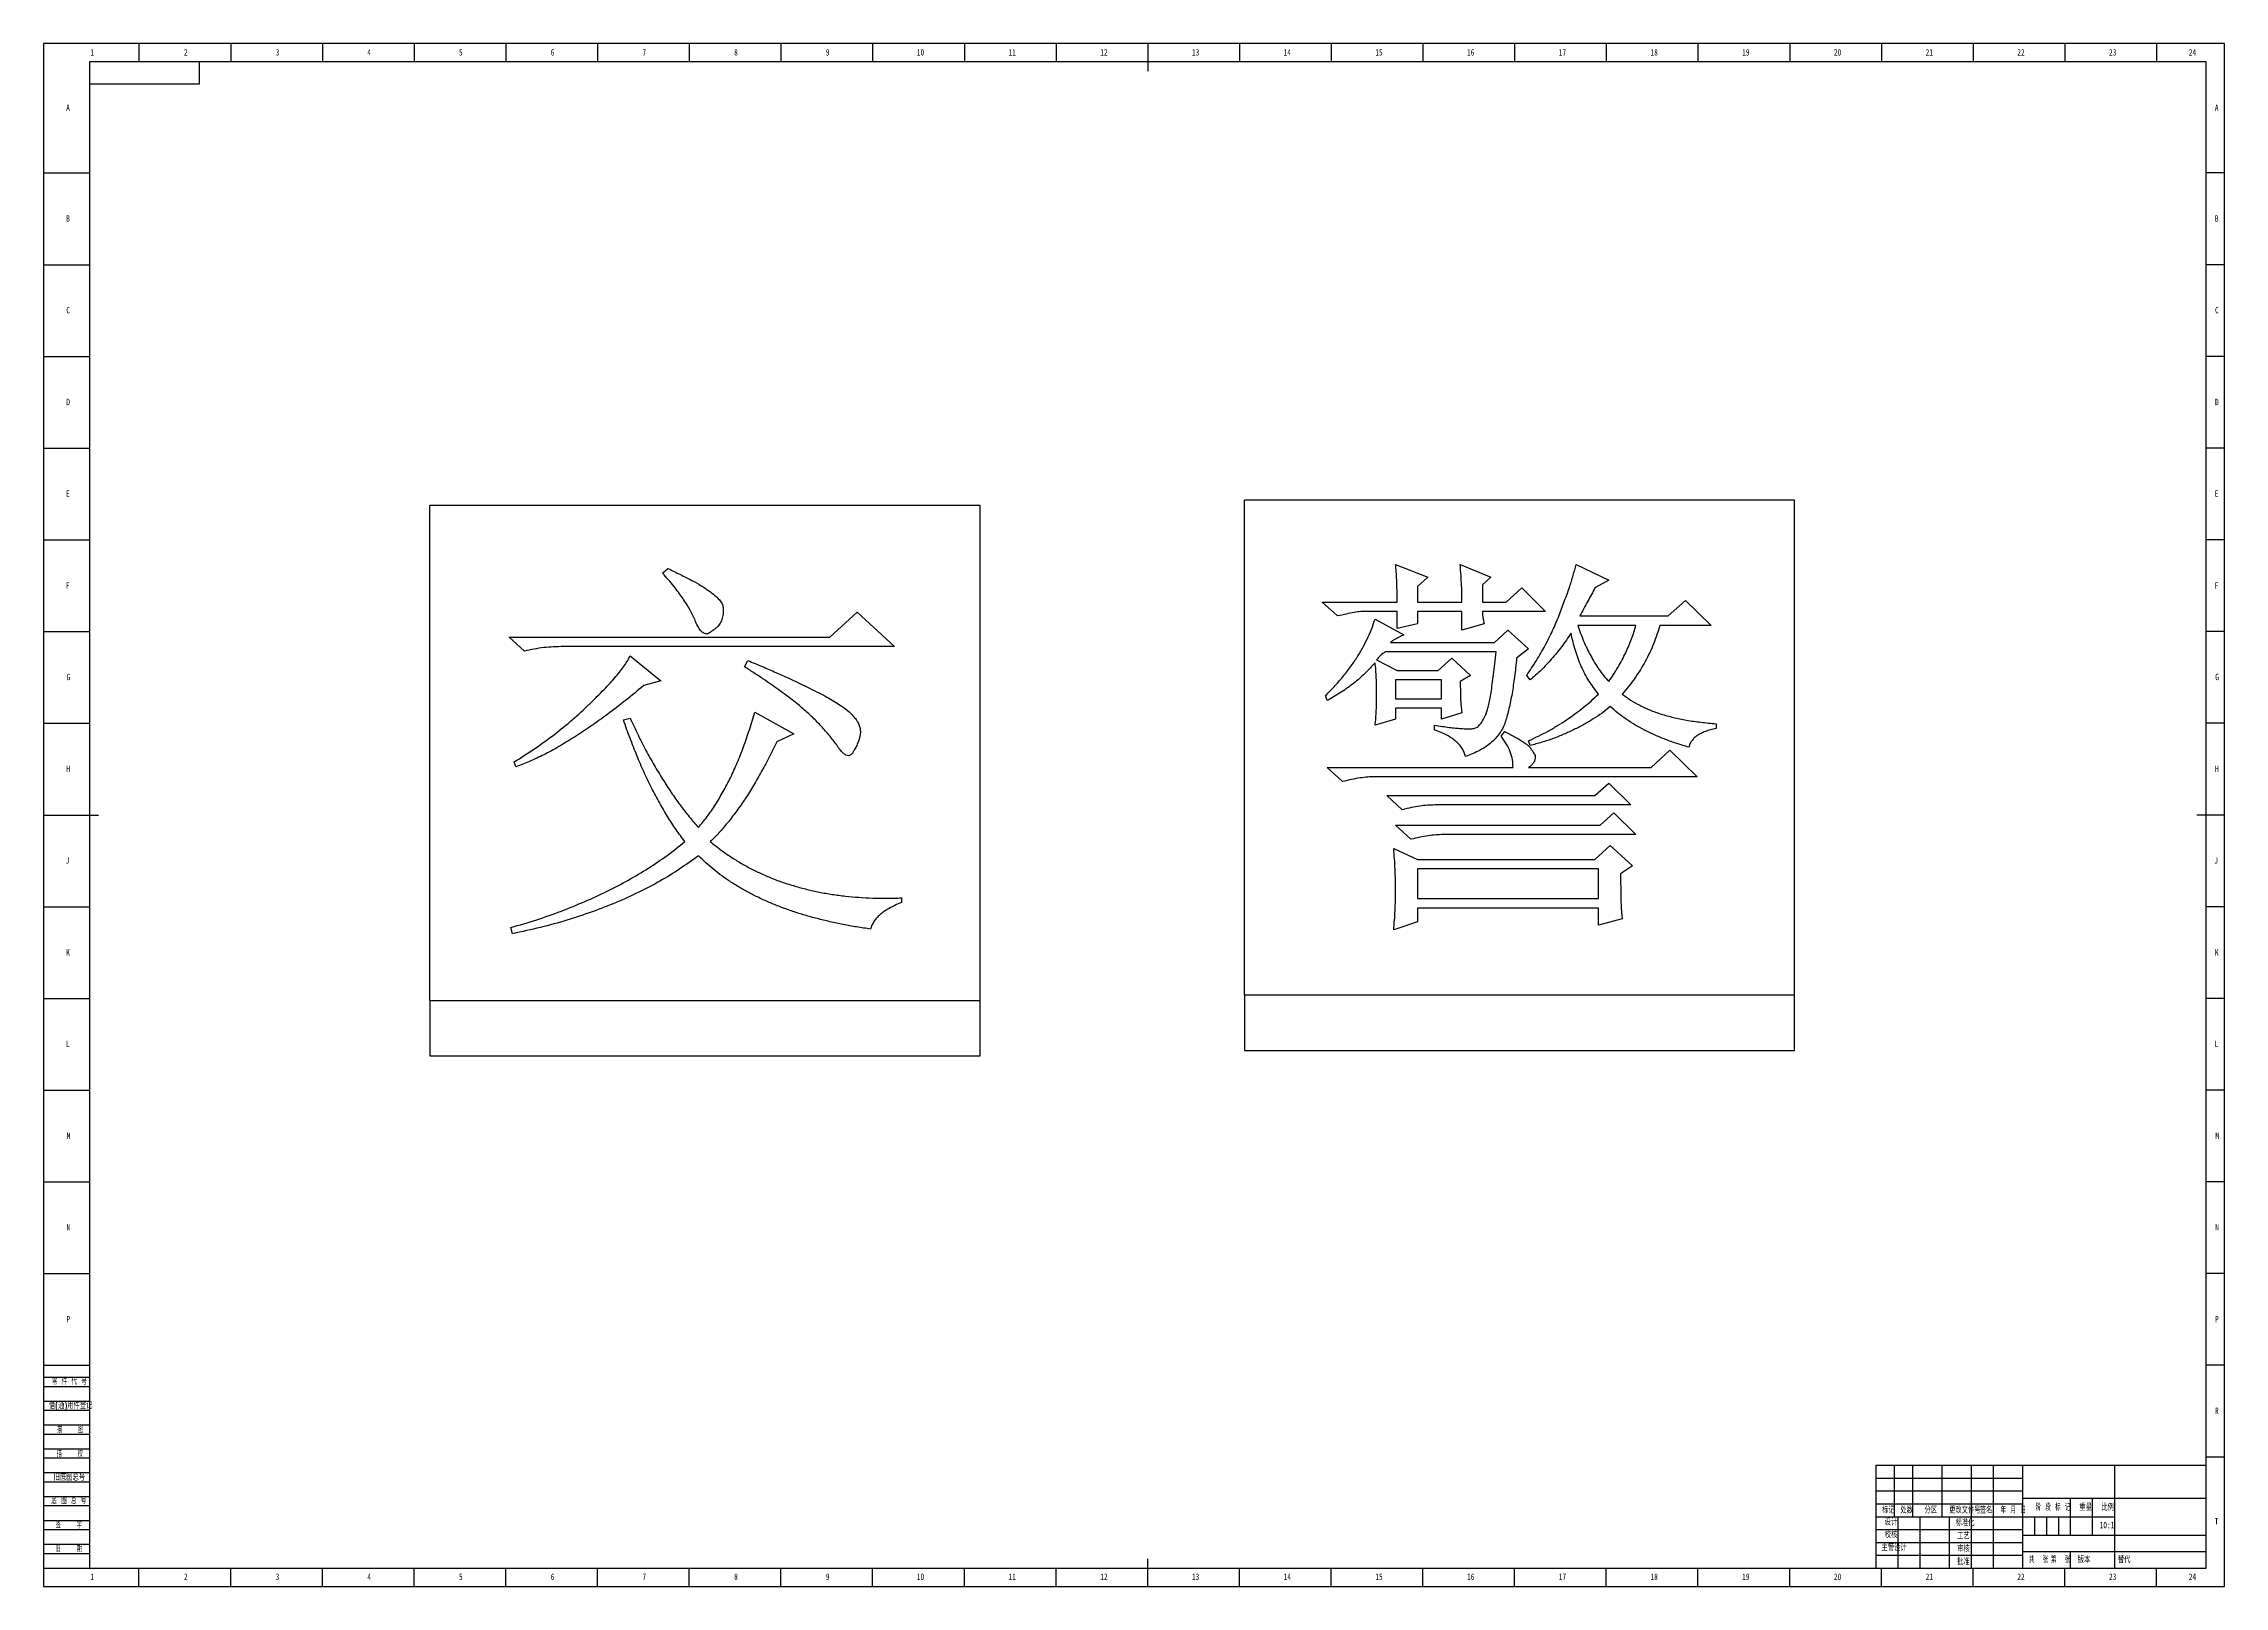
# Model space of a CAD drawing. Header units: millimetres. Extents: x 0 to 1189, y 0 to 841.
import ezdxf

# ---------------------------------------------------------------- set-up
doc = ezdxf.new("R2010")
doc.units = ezdxf.units.MM
for name, color, linetype in [('10', 7, 'Continuous'), ('5', 7, 'Continuous'), ('9', 7, 'Continuous'), ('SLD-0', 7, 'Continuous')]:
    doc.layers.add(name, color=color, linetype=linetype)
doc.styles.add('SLDTEXTSTYLE0', font='TXT', dxfattribs={"width": 0.7, "bigfont": 'bigfont'})
doc.styles.add('SLDTEXTSTYLE1', font='TXT', dxfattribs={"width": 0.6, "bigfont": 'bigfont'})
doc.styles.add('SLDTEXTSTYLE2', font='TXT', dxfattribs={"width": 0.614286, "bigfont": 'bigfont'})
doc.styles.add('SLDTEXTSTYLE3', font='TXT', dxfattribs={"width": 0.62, "bigfont": 'bigfont'})
doc.styles.add('SLDTEXTSTYLE4', font='TXT', dxfattribs={"width": 0.566667, "bigfont": 'bigfont'})
doc.styles.add('SLDTEXTSTYLE5', font='TXT', dxfattribs={"width": 0.7})

msp = doc.modelspace()

# ---------------------------------------------------------------- linework, layer by layer
at = {"color": 7, "linetype": 'Continuous', "lineweight": 25}
for p, q in [((510.6, 589.2), (210.6, 589.2)), ((210.6, 319.2), (210.6, 589.2)), ((510.6, 319.2), (510.6, 589.2)), ((954.7, 592.2), (654.7, 592.2)), ((654.7, 322.2), (654.7, 592.2)), ((954.7, 322.2), (954.7, 592.2)), ((337.5, 552.3), (340.3, 554.9)), ((737.1, 557), (754.7, 550.2)), ((754.7, 550.2), (749.1, 545.1)), ((772.4, 557), (789.1, 550.2)), ((789.1, 550.2), (784.5, 546)), ((835.6, 557), (853.3, 548.5)), ((853.3, 548.5), (845.8, 544.3)), ((705.5, 529), (697.1, 536.6)), ((697.1, 536.6), (738, 536.6)), ((749.1, 545.1), (749.1, 536.6)), ((749.1, 536.6), (773.3, 536.6)), ((784.5, 546), (784.5, 536.6)), ((784.5, 536.6), (797.5, 536.6)), ((797.5, 536.6), (805.9, 544.3)), ((805.9, 544.3), (818.9, 531.5)), ((885.8, 529), (895.1, 537.5)), ((895.1, 537.5), (909.1, 523.8)), ((428.6, 517.4), (443.5, 531.1)), ((443.5, 531.1), (464, 512.3)), ((738, 531.5), (721.2, 531.5)), ((725.9, 527.3), (741.7, 518.7)), ((738, 522.1), (738, 531.5)), ((749.1, 524.7), (738, 522.1)), ((749.1, 531.5), (749.1, 524.7)), ((773.3, 531.5), (749.1, 531.5)), ((773.3, 521.3), (773.3, 531.5)), ((785.4, 524.7), (773.3, 521.3)), ((818.9, 531.5), (784.5, 531.5)), ((868.2, 523.8), (836.5, 523.8)), ((837.5, 529), (885.8, 529)), ((909.1, 523.8), (881.2, 523.8)), ((253.8, 517.4), (428.6, 517.4)), ((262.2, 509.8), (253.8, 517.4)), ((464, 512.3), (283.6, 512.3)), ((734.3, 514.5), (791, 514.5)), ((791, 514.5), (798.4, 521.3)), ((798.4, 521.3), (809.6, 511.1)), ((319.8, 507.2), (336.6, 493.6)), ((382.1, 501.3), (384, 504.7)), ((726.8, 505.1), (738, 499.2)), ((791.9, 509.4), (731.5, 509.4)), ((760.3, 499.2), (767.7, 506)), ((767.7, 506), (778, 496.6)), ((809.6, 511.1), (803.1, 506)), ((336.6, 493.6), (327.3, 491.1)), ((737.1, 494.1), (737.1, 483.9)), ((762.2, 494.1), (737.1, 494.1)), ((738, 499.2), (760.3, 499.2)), ((762.2, 483.9), (762.2, 494.1)), ((778, 496.6), (772.4, 493.2)), ((810.5, 494.1), (808.6, 496.6)), ((387.7, 476.6), (409.1, 464.7)), ((699.9, 483), (698.9, 485.6)), ((737.1, 483.9), (762.2, 483.9)), ((762.2, 478.7), (737.1, 478.7)), ((737.1, 478.7), (737.1, 472.8)), ((762.2, 472.8), (762.2, 478.7)), ((773.3, 476.2), (762.2, 472.8)), ((316.1, 472.3), (319.8, 473.2)), ((409.1, 464.7), (399.8, 460.4)), ((737.1, 472.8), (725.9, 469.4)), ((758.4, 466.8), (758.4, 469.4)), ((794.7, 463.4), (796.6, 466)), ((911.9, 470.2), (911.9, 467.7)), ((810.5, 458.3), (809.6, 460.9)), ((876.5, 446.4), (886.7, 455.8)), ((886.7, 455.8), (901.6, 441.3)), ((257.5, 446.8), (256.6, 449.4)), ((699.9, 446.4), (801.2, 446.4)), ((708.2, 438.7), (699.9, 446.4)), ((901.6, 441.3), (725.9, 441.3)), ((809.6, 446.4), (876.5, 446.4)), ((732.4, 431.1), (845.8, 431.1)), ((740.8, 423.4), (732.4, 431.1)), ((845.8, 431.1), (853.3, 437.9)), ((853.3, 437.9), (865.4, 426)), ((865.4, 426), (758.4, 426)), ((848.6, 414.9), (856.1, 421.7)), ((856.1, 421.7), (868.2, 409.8)), ((737.1, 414.9), (848.6, 414.9)), ((745.4, 407.3), (737.1, 414.9)), ((868.2, 409.8), (763.1, 409.8)), ((736.1, 402.2), (749.1, 396.2)), ((749.1, 396.2), (845.8, 396.2)), ((845.8, 396.2), (854.2, 403.9)), ((854.2, 403.9), (866.3, 392.8)), ((866.3, 392.8), (859.8, 388.5)), ((749.1, 391.1), (749.1, 374.9)), ((847.7, 391.1), (749.1, 391.1)), ((847.7, 374.9), (847.7, 391.1)), ((467.7, 375.3), (467.7, 372.8)), ((749.1, 374.9), (847.7, 374.9)), ((847.7, 369.8), (749.1, 369.8)), ((749.1, 369.8), (749.1, 362.2)), ((847.7, 360.5), (847.7, 369.8)), ((255.7, 355.8), (254.7, 359.2)), ((749.1, 362.2), (736.1, 357.9)), ((860.7, 363.9), (847.7, 360.5)), ((954.7, 322.2), (654.7, 322.2)), ((654.7, 322.2), (654.7, 292.2)), ((954.7, 292.2), (954.7, 322.2)), ((210.6, 319.2), (210.6, 289.2)), ((510.6, 319.2), (210.6, 319.2)), ((510.6, 289.2), (510.6, 319.2)), ((210.6, 289.2), (510.6, 289.2)), ((654.7, 292.2), (954.7, 292.2))]:
    msp.add_line(p, q, dxfattribs=at)
for points, knots in [([(355.2, 526.8), (354.7, 527.7), (353.9, 529.7), (352.3, 532.6), (350.5, 535.6), (348.4, 538.8), (346.1, 542), (343.5, 545.4), (340.6, 548.8), (338.6, 551.2), (337.5, 552.3)], [0, 0, 0, 0, 0.099084, 0.205376, 0.318789, 0.439388, 0.568223, 0.703734, 0.84809, 1, 1, 1, 1]), ([(340.3, 554.9), (342.6, 553.8), (347, 551.7), (353.1, 548.6), (358.3, 545.7), (362.5, 543), (365.9, 540.4), (368.3, 538), (370, 535.9), (370.7, 533.1), (370.5, 530.2), (370, 527.1), (368.7, 524.5), (366.9, 522.5), (365.1, 521.2), (363.6, 520.1), (362.5, 519.4), (361.9, 519.2), (361.7, 519.1)], [0, 0, 0, 0, 0.13737, 0.259152, 0.364515, 0.45499, 0.529444, 0.589788, 0.636979, 0.674305, 0.737758, 0.792813, 0.842781, 0.890066, 0.932857, 0.965425, 0.987572, 1, 1, 1, 1]), ([(738, 536.6), (738, 538.7), (737.9, 542.7), (737.8, 548.3), (737.5, 552.9), (737.2, 555.8), (737.1, 557)], [0, 0, 0, 0, 0.31278, 0.582516, 0.812501, 1, 1, 1, 1]), ([(773.3, 536.6), (773.3, 538), (773.3, 541), (773.1, 545.8), (772.8, 551.2), (772.5, 555), (772.4, 557)], [0, 0, 0, 0, 0.203485, 0.4379, 0.703379, 1, 1, 1, 1]), ([(808.6, 496.6), (810.4, 499.3), (814, 504.6), (818.7, 512.8), (822.8, 521), (826.3, 529.2), (829.2, 537.1), (831.9, 544.3), (833.9, 550.9), (835.1, 555.1), (835.6, 557)], [0, 0, 0, 0, 0.145524, 0.287143, 0.425553, 0.5606, 0.688854, 0.804585, 0.908464, 1, 1, 1, 1]), ([(845.8, 544.3), (845.2, 543.1), (843.9, 540.7), (841.9, 537), (839.7, 533), (838.2, 530.3), (837.5, 529)], [0, 0, 0, 0, 0.2288069, 0.47131, 0.7283742, 1, 1, 1, 1]), ([(361.7, 519.1), (361.1, 519.2), (359.7, 519.5), (358, 521.2), (356.4, 523.6), (355.6, 525.7), (355.2, 526.8)], [0, 0, 0, 0, 0.17521, 0.386079, 0.656508, 1, 1, 1, 1]), ([(698.9, 485.6), (700.7, 487.4), (704.2, 490.9), (708.9, 496.4), (713, 501.8), (716.6, 507.1), (719.6, 512.4), (722.2, 517.4), (724.3, 522.4), (725.4, 525.7), (725.9, 527.3)], [0, 0, 0, 0, 0.152429, 0.295892, 0.431245, 0.558638, 0.679129, 0.793218, 0.899652, 1, 1, 1, 1]), ([(721.2, 531.5), (720.2, 531.5), (718, 531.4), (714.3, 530.9), (710.1, 530), (707.1, 529.3), (705.5, 529)], [0, 0, 0, 0, 0.192957, 0.422959, 0.69137, 1, 1, 1, 1]), ([(784.5, 531.5), (784.5, 531), (784.5, 530.1), (784.7, 528.5), (785, 526.6), (785.3, 525.4), (785.4, 524.7)], [0, 0, 0, 0, 0.201668, 0.432243, 0.700983, 1, 1, 1, 1]), ([(836.5, 523.8), (837, 522.4), (838, 519.5), (839.6, 515.3), (841.5, 511.2), (843.5, 507.3), (845.6, 503.5), (848, 499.9), (850.5, 496.5), (852.4, 494.3), (853.3, 493.2)], [0, 0, 0, 0, 0.131535, 0.260711, 0.387502, 0.512183, 0.635494, 0.75782, 0.879025, 1, 1, 1, 1]), ([(853.3, 493.2), (854.2, 494.5), (856, 497.1), (858.4, 501.1), (860.6, 505), (862.6, 508.9), (864.3, 512.7), (865.8, 516.5), (867.1, 520.1), (867.8, 522.6), (868.2, 523.8)], [0, 0, 0, 0, 0.140722, 0.276697, 0.407818, 0.535073, 0.656626, 0.774784, 0.888945, 1, 1, 1, 1]), ([(881.2, 523.8), (880.7, 522.2), (879.7, 518.8), (877.8, 513.8), (875.7, 509), (873.3, 504.2), (870.6, 499.6), (867.6, 495.1), (864.3, 490.7), (861.9, 487.8), (860.7, 486.4)], [0, 0, 0, 0, 0.12256, 0.245146, 0.368151, 0.491644, 0.616014, 0.741756, 0.86993, 1, 1, 1, 1]), ([(283.6, 512.3), (281.7, 512.3), (278.1, 512.2), (272.7, 511.8), (267.4, 511), (263.9, 510.2), (262.2, 509.8)], [0, 0, 0, 0, 0.255423, 0.507317, 0.755342, 1, 1, 1, 1]), ([(741.7, 518.7), (740.8, 518.3), (739.3, 517.6), (737.2, 516.5), (735.5, 515.5), (734.6, 514.8), (734.3, 514.5)], [0, 0, 0, 0, 0.3296975, 0.6036733, 0.827594, 1, 1, 1, 1]), ([(832.8, 519.6), (831.1, 517.1), (827.8, 512.3), (822.3, 505.6), (816.6, 499.5), (812.5, 495.8), (810.5, 494.1)], [0, 0, 0, 0, 0.26511, 0.518678, 0.763872, 1, 1, 1, 1]), ([(847.7, 486.4), (846.8, 487.6), (845, 489.9), (842.5, 493.6), (840.3, 497.5), (838.3, 501.5), (836.6, 505.8), (835.1, 510.2), (833.8, 514.8), (833.1, 518), (832.8, 519.6)], [0, 0, 0, 0, 0.119905, 0.24003, 0.361407, 0.483762, 0.608784, 0.735716, 0.866601, 1, 1, 1, 1]), ([(256.6, 449.4), (260.4, 451.8), (267.8, 456.6), (278.5, 464.3), (288.3, 472.3), (296, 479.3), (301.6, 484.9), (305.5, 488.8), (308.9, 492.4), (311.9, 495.8), (314.5, 499), (316.7, 501.9), (318.4, 504.6), (319.4, 506.4), (319.8, 507.2)], [0, 0, 0, 0, 0.156214, 0.307689, 0.454961, 0.598532, 0.666891, 0.730091, 0.787906, 0.840375, 0.887832, 0.930074, 0.96751, 1, 1, 1, 1]), ([(432.4, 458.7), (431.1, 460.4), (428.5, 463.9), (424.1, 468.8), (419.4, 473.7), (415, 477.6), (411.3, 480.8), (408.1, 483.3), (404.6, 486), (400.7, 488.8), (396.6, 491.7), (392.1, 494.8), (387.2, 498), (383.9, 500.2), (382.1, 501.3)], [0, 0, 0, 0, 0.096346, 0.195835, 0.298156, 0.403938, 0.460005, 0.521626, 0.588168, 0.660044, 0.736898, 0.819141, 0.907058, 1, 1, 1, 1]), ([(384, 504.7), (386.6, 503.6), (391.7, 501.5), (399, 498.3), (405.7, 495.3), (411.8, 492.5), (417.4, 489.7), (422.4, 487.2), (426.9, 484.9), (430.8, 482.7), (434.2, 480.5), (437.2, 478.4), (439.7, 476.3), (441.7, 474.2), (443.4, 472), (444.5, 469.9), (445.2, 467.7), (445.3, 466.3), (445.4, 465.5)], [0, 0, 0, 0, 0.113291, 0.218986, 0.316761, 0.406799, 0.489298, 0.564293, 0.631247, 0.690578, 0.743505, 0.791804, 0.83523, 0.874667, 0.909715, 0.941777, 0.971342, 1, 1, 1, 1]), ([(725.9, 503.4), (724.1, 501.5), (720.5, 497.5), (714.3, 492.2), (707.4, 487.3), (702.4, 484.4), (699.9, 483)], [0, 0, 0, 0, 0.237914, 0.48312, 0.735785, 1, 1, 1, 1]), ([(725.9, 469.4), (726.1, 470.7), (726.4, 473.4), (726.6, 477.5), (726.8, 481.9), (726.8, 486.4), (726.8, 490.9), (726.6, 495.3), (726.4, 499.4), (726.1, 502.1), (725.9, 503.4)], [0, 0, 0, 0, 0.116131, 0.238392, 0.365997, 0.499999, 0.634002, 0.76253, 0.883869, 1, 1, 1, 1]), ([(731.5, 509.4), (730.6, 508.8), (728.8, 507.6), (727.5, 505.9), (726.8, 505.1)], [0, 0, 0, 0, 0.503914, 1, 1, 1, 1]), ([(758.4, 469.4), (759.8, 469.2), (762.5, 468.8), (766.2, 468.3), (769.6, 467.9), (772.5, 467.7), (774.9, 467.5), (777, 467.4), (778.5, 467.5), (780.1, 467.7), (781.8, 468.4), (783.5, 470.1), (785, 472.5), (786.2, 474.9), (787.1, 477.6), (787.8, 480.2), (788.5, 483.5), (789.2, 487.5), (789.9, 492), (790.6, 497.3), (791.3, 503.1), (791.7, 507.2), (791.9, 509.4)], [0, 0, 0, 0, 0.063706, 0.12105, 0.171162, 0.214951, 0.252013, 0.282375, 0.306577, 0.323811, 0.353324, 0.3879, 0.42959, 0.480067, 0.512157, 0.55379, 0.604296, 0.664479, 0.734022, 0.813423, 0.901764, 1, 1, 1, 1]), ([(803.1, 506), (802.9, 504.2), (802.6, 500.9), (802, 495.9), (801.3, 491.2), (800.7, 486.8), (799.8, 482.6), (799, 478.7), (798, 475), (797.1, 471.5), (795.8, 468.3), (794.1, 465.3), (792, 462.6), (789.5, 460), (786.5, 457.8), (783.1, 455.7), (779.3, 453.9), (776.6, 452.9), (775.2, 452.4)], [0, 0, 0, 0, 0.080073, 0.155924, 0.228606, 0.297537, 0.362995, 0.424293, 0.482635, 0.537507, 0.589979, 0.642103, 0.694466, 0.749114, 0.806307, 0.866367, 0.930745, 1, 1, 1, 1]), ([(327.3, 491.1), (323.9, 488.3), (317.5, 483), (307.8, 475.6), (298.5, 468.9), (289.6, 463.1), (281.1, 457.8), (273, 453.4), (265.2, 449.7), (260, 447.8), (257.5, 446.8)], [0, 0, 0, 0, 0.15557, 0.302449, 0.43993, 0.568794, 0.688809, 0.800659, 0.903985, 1, 1, 1, 1]), ([(772.4, 493.2), (772.4, 492.2), (772.4, 490.2), (772.5, 487.4), (772.5, 484.9), (772.6, 482.7), (772.7, 480.7), (772.9, 478.9), (773.1, 477.5), (773.2, 476.6), (773.3, 476.2)], [0, 0, 0, 0, 0.179135, 0.343537, 0.491323, 0.62256, 0.740982, 0.842973, 0.928643, 1, 1, 1, 1]), ([(357, 413.6), (358.6, 415.6), (361.9, 419.6), (366.4, 426.2), (370.6, 433.3), (374.6, 440.9), (378.3, 449.1), (381.7, 457.8), (384.9, 467), (386.8, 473.3), (387.7, 476.6)], [0, 0, 0, 0, 0.108715, 0.220798, 0.337958, 0.459385, 0.585875, 0.717958, 0.855916, 1, 1, 1, 1]), ([(809.6, 460.9), (811.4, 461.7), (815, 463.5), (820.3, 466.2), (825.4, 469.2), (830.3, 472.3), (834.9, 475.6), (839.4, 479), (843.7, 482.6), (846.4, 485.1), (847.7, 486.4)], [0, 0, 0, 0, 0.132133, 0.261223, 0.388717, 0.513917, 0.637226, 0.759645, 0.88048, 1, 1, 1, 1]), ([(854.2, 479.6), (852.7, 478.4), (849.7, 476), (844.9, 472.8), (839.8, 469.8), (834.4, 467), (828.8, 464.4), (823, 462.1), (816.8, 460.1), (812.6, 458.9), (810.5, 458.3)], [0, 0, 0, 0, 0.11697, 0.235628, 0.356222, 0.478804, 0.604618, 0.733166, 0.864794, 1, 1, 1, 1]), ([(897, 457.5), (894.8, 458.1), (890.5, 459.4), (884.3, 461.6), (878.4, 464.1), (872.8, 466.7), (867.7, 469.6), (862.8, 472.7), (858.3, 476), (855.6, 478.4), (854.2, 479.6)], [0, 0, 0, 0, 0.141192, 0.277661, 0.408517, 0.534457, 0.656141, 0.774022, 0.888601, 1, 1, 1, 1]), ([(860.7, 486.4), (862.2, 485.3), (865.2, 483), (870.3, 480.2), (875.8, 477.6), (882, 475.4), (888.7, 473.6), (895.9, 472.1), (903.7, 471), (909.1, 470.5), (911.9, 470.2)], [0, 0, 0, 0, 0.1015651, 0.2076328, 0.319806, 0.4390199, 0.5664272, 0.7018936, 0.8464113, 1, 1, 1, 1]), ([(349.6, 406), (348, 408.2), (344.7, 412.6), (340.1, 419.7), (335.6, 427.3), (331.4, 435.4), (327.2, 443.9), (323.4, 453), (319.6, 462.5), (317.3, 469), (316.1, 472.3)], [0, 0, 0, 0, 0.109453, 0.222698, 0.340586, 0.462978, 0.589501, 0.721115, 0.858165, 1, 1, 1, 1]), ([(319.8, 473.2), (321.2, 470.2), (324, 464.3), (328.3, 455.8), (332.8, 447.7), (337.4, 440.1), (342.1, 432.8), (346.9, 426), (351.9, 419.6), (355.3, 415.6), (357, 413.6)], [0, 0, 0, 0, 0.140226, 0.275832, 0.407145, 0.533925, 0.656108, 0.774486, 0.889255, 1, 1, 1, 1]), ([(445.4, 465.5), (445.3, 465), (445.2, 464), (444.8, 462.2), (444, 460.1), (443.1, 457.9), (442, 455.8), (441, 454.2), (440, 453), (439.2, 452.8), (438.8, 452.8)], [0, 0, 0, 0, 0.097939, 0.217562, 0.36621, 0.540753, 0.709248, 0.837231, 0.933066, 1, 1, 1, 1]), ([(775.2, 452.4), (775, 453.1), (774.6, 454.7), (773.5, 456.8), (772, 458.9), (770, 460.7), (767.7, 462.5), (765, 464.1), (761.9, 465.6), (759.6, 466.4), (758.4, 466.8)], [0, 0, 0, 0, 0.1020687, 0.2055341, 0.3135963, 0.4281156, 0.5533273, 0.6893985, 0.8367298, 1, 1, 1, 1]), ([(796.6, 466), (797.5, 465.5), (799.3, 464.6), (801.9, 463.2), (804.2, 462), (806.1, 460.7), (807.8, 459.6), (809.2, 458.6), (810.2, 457.6), (811.1, 456.4), (811.9, 455.2), (812.7, 454), (813.1, 453.1), (813.3, 452.6), (813.3, 452.4)], [0, 0, 0, 0, 0.144926, 0.275271, 0.393035, 0.497142, 0.587034, 0.664075, 0.728428, 0.77993, 0.863111, 0.928198, 0.972075, 1, 1, 1, 1]), ([(911.9, 467.7), (910.8, 467.5), (908.9, 467), (906.1, 466.1), (903.7, 465.1), (901.7, 463.9), (900, 462.6), (898.6, 461), (897.5, 459.3), (897.2, 458.1), (897, 457.5)], [0, 0, 0, 0, 0.166498, 0.316094, 0.453138, 0.575413, 0.690626, 0.796121, 0.898523, 1, 1, 1, 1]), ([(399.8, 460.4), (398.3, 457.5), (395.5, 451.7), (391, 443.4), (386.6, 435.7), (382.1, 428.6), (377.5, 422.1), (372.9, 416.2), (368.3, 410.8), (365.1, 407.5), (363.5, 406)], [0, 0, 0, 0, 0.150512, 0.293383, 0.42873, 0.556543, 0.677709, 0.791534, 0.898968, 1, 1, 1, 1]), ([(438.8, 452.8), (438.3, 452.9), (437.2, 453.1), (435.7, 454.4), (434, 456.2), (432.9, 457.8), (432.4, 458.7)], [0, 0, 0, 0, 0.164825, 0.373601, 0.650905, 1, 1, 1, 1]), ([(801.2, 446.4), (801.1, 447.8), (801, 450.7), (799.7, 455.1), (797.6, 459.4), (795.7, 462), (794.7, 463.4)], [0, 0, 0, 0, 0.230672, 0.469205, 0.724043, 1, 1, 1, 1]), ([(813.3, 452.4), (813.3, 451.8), (813.2, 450.7), (812.4, 449.1), (811.2, 447.6), (810.2, 446.8), (809.6, 446.4)], [0, 0, 0, 0, 0.226103, 0.457563, 0.711955, 1, 1, 1, 1]), ([(725.9, 441.3), (724.6, 441.3), (721.9, 441.2), (717.6, 440.7), (713, 439.9), (709.9, 439.1), (708.2, 438.7)], [0, 0, 0, 0, 0.218453, 0.455805, 0.716851, 1, 1, 1, 1]), ([(758.4, 426), (757.1, 425.9), (754.4, 425.9), (750.2, 425.4), (745.6, 424.5), (742.4, 423.8), (740.8, 423.4)], [0, 0, 0, 0, 0.217073, 0.456591, 0.716356, 1, 1, 1, 1]), ([(254.7, 359.2), (259.5, 360.5), (268.7, 363.2), (282.2, 368), (295, 373.2), (307.2, 378.8), (318.8, 384.9), (329.7, 391.4), (340, 398.3), (346.4, 403.4), (349.6, 406)], [0, 0, 0, 0, 0.138173, 0.272097, 0.401669, 0.527844, 0.650283, 0.769339, 0.885883, 1, 1, 1, 1]), ([(363.5, 406), (365.2, 404.6), (368.6, 401.9), (373.9, 398.1), (379.4, 394.7), (385, 391.5), (390.9, 388.7), (396.9, 386), (403.2, 383.7), (409.6, 381.7), (416.2, 379.9), (423, 378.4), (430, 377.2), (437.2, 376.2), (444.5, 375.6), (452.1, 375.2), (459.8, 375.1), (465, 375.2), (467.7, 375.3)], [0, 0, 0, 0, 0.058396, 0.11657, 0.174817, 0.233124, 0.291866, 0.350946, 0.410911, 0.47138, 0.53311, 0.595544, 0.659487, 0.724444, 0.791094, 0.858981, 0.928774, 1, 1, 1, 1]), ([(763.1, 409.8), (761.8, 409.8), (759.1, 409.7), (754.8, 409.2), (750.2, 408.4), (747.1, 407.6), (745.4, 407.3)], [0, 0, 0, 0, 0.218453, 0.455805, 0.716851, 1, 1, 1, 1]), ([(357, 398.3), (353.7, 395.9), (346.9, 390.9), (336, 384.3), (324.4, 378.2), (312.1, 372.6), (299, 367.6), (285.2, 363), (270.7, 359), (260.8, 356.9), (255.7, 355.8)], [0, 0, 0, 0, 0.111986, 0.227009, 0.345079, 0.466894, 0.593133, 0.723729, 0.859383, 1, 1, 1, 1]), ([(450.9, 358.3), (448.4, 358.7), (443.3, 359.4), (435.9, 360.7), (428.7, 362.3), (421.8, 364), (415, 365.8), (408.6, 367.9), (402.3, 370.1), (396.3, 372.5), (390.6, 375.1), (385.1, 377.8), (379.8, 380.8), (374.7, 383.9), (369.9, 387.2), (365.4, 390.8), (361.1, 394.4), (358.4, 397), (357, 398.3)], [0, 0, 0, 0, 0.074577, 0.147305, 0.217997, 0.287021, 0.35408, 0.419329, 0.482862, 0.54495, 0.605792, 0.665222, 0.723365, 0.780451, 0.836502, 0.891665, 0.94613, 1, 1, 1, 1]), ([(736.1, 357.9), (736.4, 361.4), (737, 368.6), (737.1, 379.7), (737, 390.9), (736.4, 398.4), (736.1, 402.2)], [0, 0, 0, 0, 0.238171, 0.490057, 0.747633, 1, 1, 1, 1]), ([(859.8, 388.5), (859.8, 387), (859.8, 384), (859.9, 379.8), (859.9, 376), (860, 372.7), (860.1, 369.9), (860.3, 367.5), (860.5, 365.5), (860.6, 364.4), (860.7, 363.9)], [0, 0, 0, 0, 0.188746, 0.359656, 0.511439, 0.645401, 0.761566, 0.858699, 0.938138, 1, 1, 1, 1]), ([(467.7, 372.8), (466.5, 372.3), (464.2, 371.3), (461.1, 369.7), (458.4, 368), (456.1, 366.3), (454.2, 364.4), (452.7, 362.5), (451.5, 360.4), (451.1, 359), (450.9, 358.3)], [0, 0, 0, 0, 0.167779, 0.319399, 0.458041, 0.584311, 0.699799, 0.805485, 0.904945, 1, 1, 1, 1])]:
    msp.add_open_spline(points, degree=3, knots=knots, dxfattribs=at)
at = {"layer": '5', "color": 7}
for p, q in [((1189, 841), (0, 841)), ((0, 841), (0, 0)), ((1189, 0), (1189, 841)), ((0, 114), (25, 114)), ((0, 109), (25, 109)), ((0, 101), (25, 101)), ((0, 96), (25, 96)), ((0, 88), (25, 88)), ((0, 83), (25, 83)), ((0, 75), (25, 75)), ((0, 70), (25, 70)), ((0, 62), (25, 62)), ((0, 57), (25, 57)), ((0, 49), (25, 49)), ((999, 59), (1079, 59)), ((999, 52), (1079, 52)), ((0, 44), (25, 44)), ((0, 36), (25, 36)), ((1085.5, 38), (1085.5, 28)), ((1092, 38), (1092, 28)), ((1098.5, 38), (1098.5, 28)), ((0, 31), (25, 31)), ((0, 23), (25, 23)), ((0, 18), (25, 18)), ((0, 0), (1189, 0))]:
    msp.add_line(p, q, dxfattribs=at)
at = {"layer": '5'}
for p, q in [((52, 841), (52, 831.1)), ((102, 841), (102, 831.1)), ((152, 841), (152, 831.1)), ((202, 841), (202, 831.1)), ((252, 841), (252, 831.1)), ((302, 841), (302, 831.1)), ((352, 841), (352, 831.1)), ((402, 841), (402, 831.1)), ((452, 841), (452, 831.1)), ((502, 841), (502, 831.1)), ((552, 841), (552, 831.1)), ((652, 841), (652, 831.1)), ((702, 841), (702, 831.1)), ((752, 841), (752, 831.1)), ((802, 841), (802, 831.1)), ((852, 841), (852, 831.1)), ((902, 841), (902, 831.1)), ((952, 841), (952, 831.1)), ((1002, 841), (1002, 831.1)), ((1052, 841), (1052, 831.1)), ((1102, 841), (1102, 831.1)), ((1152, 841), (1152, 831.1)), ((0, 770.5), (25, 770.5)), ((1189, 770.5), (1179, 770.5)), ((0, 720.5), (25, 720.5)), ((1189, 720.5), (1179, 720.5)), ((0, 670.5), (25, 670.5)), ((1189, 670.5), (1179, 670.5)), ((0, 620.5), (25, 620.5)), ((1189, 620.5), (1179, 620.5)), ((0, 570.5), (25, 570.5)), ((1189, 570.5), (1179, 570.5)), ((0, 520.5), (25, 520.5)), ((1189, 520.5), (1179, 520.5)), ((0, 470.5), (25, 470.5)), ((1189, 470.5), (1179, 470.5)), ((0, 370.5), (25, 370.5)), ((1189, 370.5), (1179, 370.5)), ((0, 320.5), (25, 320.5)), ((1189, 320.5), (1179, 320.5)), ((0, 270.5), (25, 270.5)), ((1189, 270.5), (1179, 270.5)), ((0, 220.5), (25, 220.5)), ((1189, 220.5), (1179, 220.5)), ((0, 170.5), (25, 170.5)), ((1189, 170.5), (1179, 170.5)), ((0, 120.5), (25, 120.5)), ((1189, 120.5), (1179, 120.5)), ((1189, 70.5), (1179, 70.5)), ((52, 0), (52, 10)), ((102, 0), (102, 10)), ((152, 0), (152, 10)), ((202, 0), (202, 10)), ((252, 0), (252, 10)), ((302, 0), (302, 10)), ((352, 0), (352, 10)), ((402, 0), (402, 10)), ((452, 0), (452, 10)), ((502, 0), (502, 10)), ((552, 0), (552, 10)), ((652, 0), (652, 10)), ((702, 0), (702, 10)), ((752, 0), (752, 10)), ((802, 0), (802, 10)), ((852, 0), (852, 10)), ((902, 0), (902, 10)), ((952, 0), (952, 10)), ((1002, 0), (1002, 10)), ((1052, 0), (1052, 10)), ((1102, 0), (1102, 10)), ((1152, 0), (1152, 10))]:
    msp.add_line(p, q, dxfattribs=at)
at = {"layer": '5', "lineweight": 25}
for p, q in [((602, 841), (602, 826)), ((0, 420.5), (30, 420.5)), ((1189, 420.5), (1174, 420.5)), ((602, 0), (602, 15)), ((1105, 19), (1105, 10))]:
    msp.add_line(p, q, dxfattribs=at)
at = {"layer": '5', "color": 7, "lineweight": 25}
for p, q in [((1179, 831.1), (25, 831.1)), ((25, 831.1), (25, 10)), ((85, 819), (85, 831)), ((1179, 10), (1179, 831.1)), ((25, 819), (85, 819)), ((999, 66), (1179, 66)), ((999, 66), (999, 10)), ((1009, 66), (1009, 38)), ((1019, 66), (1019, 38)), ((1035, 66), (1035, 38)), ((1051, 66), (1051, 10)), ((1063, 66), (1063, 10)), ((1079, 66), (1079, 10)), ((1129, 66), (1129, 38)), ((1079, 48), (1179, 48)), ((1105, 48), (1105, 28)), ((1117, 48), (1117, 28)), ((999, 45), (1079, 45)), ((999, 38), (1129, 38)), ((1011, 38), (1011, 10)), ((1023, 38), (1023, 10)), ((1039, 38), (1039, 10)), ((1129, 38), (1129, 10)), ((999, 31), (1079, 31)), ((999, 24), (1079, 24)), ((1079, 28), (1179, 28)), ((999, 17), (1079, 17)), ((1079, 19), (1179, 19)), ((0, 10), (1179, 10))]:
    msp.add_line(p, q, dxfattribs=at)

# ---------------------------------------------------------------- texts
at = {"layer": '10', "char_height": 3.5, "attachment_point": 2}
for s, insert, style in [('1', (26.5, 838), 'SLDTEXTSTYLE5'), ('2', (77.5, 838), 'SLDTEXTSTYLE5'), ('3', (127.5, 838), 'SLDTEXTSTYLE5'), ('4', (177.5, 838), 'SLDTEXTSTYLE5'), ('5', (227.5, 838), 'SLDTEXTSTYLE5'), ('6', (277.5, 838), 'SLDTEXTSTYLE5'), ('7', (327.5, 838), 'SLDTEXTSTYLE5'), ('8', (377.5, 838), 'SLDTEXTSTYLE5'), ('9', (427.5, 838), 'SLDTEXTSTYLE5'), ('10', (478.1, 838), 'SLDTEXTSTYLE5'), ('11', (528.1, 838), 'SLDTEXTSTYLE5'), ('12', (578.1, 838), 'SLDTEXTSTYLE5'), ('13', (628.1, 838), 'SLDTEXTSTYLE5'), ('14', (678.1, 838), 'SLDTEXTSTYLE5'), ('15', (728.1, 838), 'SLDTEXTSTYLE5'), ('16', (778.1, 838), 'SLDTEXTSTYLE5'), ('17', (828.1, 838), 'SLDTEXTSTYLE5'), ('18', (878.1, 838), 'SLDTEXTSTYLE5'), ('19', (928.1, 838), 'SLDTEXTSTYLE5'), ('20', (978.1, 838), 'SLDTEXTSTYLE5'), ('21', (1028.1, 838), 'SLDTEXTSTYLE5'), ('22', (1078.1, 838), 'SLDTEXTSTYLE5'), ('23', (1128.1, 838), 'SLDTEXTSTYLE5'), ('24', (1171.6, 838), 'SLDTEXTSTYLE5'), ('A', (13.3, 807.8), 'SLDTEXTSTYLE5'), ('A', (1184.8, 807.8), 'SLDTEXTSTYLE5'), ('B', (13.3, 747.4), 'SLDTEXTSTYLE5'), ('B', (1184.8, 747.4), 'SLDTEXTSTYLE5'), ('C', (13.4, 697.5), 'SLDTEXTSTYLE5'), ('C', (1184.9, 697.5), 'SLDTEXTSTYLE5'), ('D', (13.4, 647.4), 'SLDTEXTSTYLE5'), ('D', (1184.9, 647.4), 'SLDTEXTSTYLE5'), ('E', (13.3, 597.5), 'SLDTEXTSTYLE5'), ('E', (1184.8, 597.5), 'SLDTEXTSTYLE5'), ('F', (13.2, 547.4), 'SLDTEXTSTYLE5'), ('F', (1184.7, 547.4), 'SLDTEXTSTYLE5'), ('G', (13.5, 497.5), 'SLDTEXTSTYLE5'), ('G', (1185, 497.5), 'SLDTEXTSTYLE5'), ('H', (13.4, 447.4), 'SLDTEXTSTYLE5'), ('H', (1184.9, 447.4), 'SLDTEXTSTYLE5'), ('J', (13, 397.5), 'SLDTEXTSTYLE5'), ('J', (1184.5, 397.5), 'SLDTEXTSTYLE5'), ('K', (13.3, 347.4), 'SLDTEXTSTYLE5'), ('K', (1184.8, 347.4), 'SLDTEXTSTYLE5'), ('L', (13.2, 297.5), 'SLDTEXTSTYLE5'), ('L', (1184.7, 297.5), 'SLDTEXTSTYLE5'), ('M', (13.6, 247.4), 'SLDTEXTSTYLE5'), ('M', (1185.1, 247.4), 'SLDTEXTSTYLE5'), ('N', (13.5, 197.5), 'SLDTEXTSTYLE5'), ('N', (1185, 197.5), 'SLDTEXTSTYLE5'), ('P', (13.4, 147.4), 'SLDTEXTSTYLE5'), ('P', (1184.9, 147.4), 'SLDTEXTSTYLE5'), ('R', (1184.9, 97.5), 'SLDTEXTSTYLE5'), ('T', (1184.7, 37.3), 'SLDTEXTSTYLE5'), ('\\M+18D5A\\M+18A6A', (1007.2, 29.9), 'SLDTEXTSTYLE0'), ('\\M+18EE5\\M+18AC7设计', (1008.9, 22.8), 'SLDTEXTSTYLE0'), ('1', (26.5, 7), 'SLDTEXTSTYLE5'), ('2', (77.5, 7), 'SLDTEXTSTYLE5'), ('3', (127.5, 7), 'SLDTEXTSTYLE5'), ('4', (177.5, 7), 'SLDTEXTSTYLE5'), ('5', (227.5, 7), 'SLDTEXTSTYLE5'), ('6', (277.5, 7), 'SLDTEXTSTYLE5'), ('7', (327.5, 7), 'SLDTEXTSTYLE5'), ('8', (377.5, 7), 'SLDTEXTSTYLE5'), ('9', (427.5, 7), 'SLDTEXTSTYLE5'), ('10', (478.1, 7), 'SLDTEXTSTYLE5'), ('11', (528.1, 7), 'SLDTEXTSTYLE5'), ('12', (578.1, 7), 'SLDTEXTSTYLE5'), ('13', (628.1, 7), 'SLDTEXTSTYLE5'), ('14', (678.1, 7), 'SLDTEXTSTYLE5'), ('15', (728.1, 7), 'SLDTEXTSTYLE5'), ('16', (778.1, 7), 'SLDTEXTSTYLE5'), ('17', (828.1, 7), 'SLDTEXTSTYLE5'), ('18', (878.1, 7), 'SLDTEXTSTYLE5'), ('19', (928.1, 7), 'SLDTEXTSTYLE5'), ('20', (978.1, 7), 'SLDTEXTSTYLE5'), ('21', (1028.1, 7), 'SLDTEXTSTYLE5'), ('22', (1078.1, 7), 'SLDTEXTSTYLE5'), ('23', (1128.1, 7), 'SLDTEXTSTYLE5'), ('24', (1171.6, 7), 'SLDTEXTSTYLE5')]:
    msp.add_mtext(s, dxfattribs=dict(at, insert=insert, style=style))
at = {"layer": '10', "color": 7, "insert": (1112.5, 16.2), "char_height": 3.5, "attachment_point": 2, "style": 'SLDTEXTSTYLE0'}
msp.add_mtext('\\M+194C5\\M+1967B', dxfattribs=at)
at = {"layer": '9', "color": 7, "char_height": 3.5}
for s, insert, attachment_point, style in [('\\M+197EB \\M+18C8F \\M+191E3 \\M+18D86', (4.5, 113.4), 1, 'SLDTEXTSTYLE2'), ('\\M+18ED8(\\M+192CA)\\M+19770\\M+18C8F\\M+1936F记', (2.9, 100.3), 1, 'SLDTEXTSTYLE0'), ('\\M+19560    图', (14.4, 87.2), 2, 'SLDTEXTSTYLE4'), ('\\M+19560    \\M+18D5A', (14.3, 74.1), 2, 'SLDTEXTSTYLE4'), ('\\M+18B8C\\M+192EA图总\\M+18D86', (5.5, 61.2), 1, 'SLDTEXTSTYLE0'), ('\\M+192EA 图 总 \\M+18D86', (4.2, 48.4), 1, 'SLDTEXTSTYLE2'), ('标记', (1005.8, 43.3), 2, 'SLDTEXTSTYLE0'), ('设计', (1007.2, 36.8), 2, 'SLDTEXTSTYLE0'), ('处\\M+19094', (1015.8, 43.3), 2, 'SLDTEXTSTYLE0'), ('\\M+195AA\\M+18BE6', (1028.9, 43.3), 2, 'SLDTEXTSTYLE0'), ('\\M+18D58\\M+189FC\\M+195B6\\M+18C8F\\M+18D86', (1047.5, 43.3), 2, 'SLDTEXTSTYLE0'), ('标\\M+18F79\\M+189BB', (1047.6, 36.4), 2, 'SLDTEXTSTYLE0'), ('签\\M+196BC', (1059.1, 43.3), 2, 'SLDTEXTSTYLE0'), ('\\M+1944E \\M+18C8E \\M+193FA', (1073.9, 43.3), 2, 'SLDTEXTSTYLE3'), ('阶 \\M+19269 标 记', (1095.5, 44.8), 2, 'SLDTEXTSTYLE2'), ('\\M+18F64\\M+197CA', (1113.4, 44.8), 2, 'SLDTEXTSTYLE0'), ('\\M+194E4\\M+197E1', (1125.3, 44.8), 2, 'SLDTEXTSTYLE0'), ('签    \\M+18E9A', (13.7, 35.2), 2, 'SLDTEXTSTYLE4'), ('\\M+18D48艺', (1046.7, 29.2), 2, 'SLDTEXTSTYLE0'), ('\\M+193FA    \\M+18AFA', (13.8, 22.2), 2, 'SLDTEXTSTYLE4'), ('\\M+194E1\\M+18F79', (1046.7, 15.2), 2, 'SLDTEXTSTYLE0'), ('审\\M+18A6A', (1046.7, 22.2), 2, 'SLDTEXTSTYLE0'), ('\\M+18BA4  张', (1087.7, 16.2), 2, 'SLDTEXTSTYLE1'), ('\\M+191E6  张', (1099.7, 16.2), 2, 'SLDTEXTSTYLE1')]:
    msp.add_mtext(s, dxfattribs=dict(at, insert=insert, attachment_point=attachment_point, style=style))
at = {"layer": 'SLD-0', "char_height": 3.5}
for s, insert, attachment_point, style in [('10:1', (1125, 35.2), 2, 'SLDTEXTSTYLE5'), ('\\M+191D6\\M+191E3', (1130.9, 16.2), 1, 'SLDTEXTSTYLE0')]:
    msp.add_mtext(s, dxfattribs=dict(at, insert=insert, attachment_point=attachment_point, style=style))

doc.saveas('drawing.dxf')
